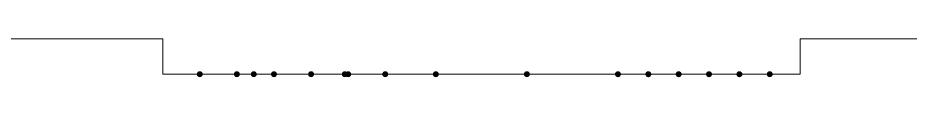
# Model space of a CAD drawing. Header units: millimetres. Extents: x 0 to 588, y 0 to 418.
# Drawn here: x 101.86 to 138.9, y 51.75 to 53.35 of the extents above; entities that cross this region are included whole.
import ezdxf

# ---------------------------------------------------------------- set-up
doc = ezdxf.new("R2010")
doc.units = ezdxf.units.MM

msp = doc.modelspace()

# ---------------------------------------------------------------- hatches: boundary and pattern name
h = msp.add_hatch(color=0)
edge = h.paths.add_edge_path()
edge.add_arc((109.407809, 51.877834), 0.125009, 0, 360)
h = msp.add_hatch(color=0)
edge = h.paths.add_edge_path()
edge.add_arc((110.94784, 51.877834), 0.125009, 0, 360)
h = msp.add_hatch(color=0)
edge = h.paths.add_edge_path()
edge.add_arc((111.647855, 51.877834), 0.125009, 0, 360)
h = msp.add_hatch(color=0)
edge = h.paths.add_edge_path()
edge.add_arc((112.487872, 51.877834), 0.125009, 0, 360)
h = msp.add_hatch(color=0)
edge = h.paths.add_edge_path()
edge.add_arc((114.027904, 51.877834), 0.125009, 0, 360)
h = msp.add_hatch(color=0)
edge = h.paths.add_edge_path()
edge.add_arc((115.427933, 51.877834), 0.125009, 0, 360)
h = msp.add_hatch(color=0)
edge = h.paths.add_edge_path()
edge.add_arc((115.567936, 51.877834), 0.125009, 0, 360)
h = msp.add_hatch(color=0)
edge = h.paths.add_edge_path()
edge.add_arc((117.107968, 51.877834), 0.125009, 0, 360)
h = msp.add_hatch(color=0)
edge = h.paths.add_edge_path()
edge.add_arc((119.208011, 51.877834), 0.125009, 0, 360)
h = msp.add_hatch(color=0)
edge = h.paths.add_edge_path()
edge.add_arc((122.988089, 51.877834), 0.125009, 0, 360)
h = msp.add_hatch(color=0)
edge = h.paths.add_edge_path()
edge.add_arc((126.768167, 51.877834), 0.125009, 0, 360)
h = msp.add_hatch(color=0)
edge = h.paths.add_edge_path()
edge.add_arc((126.768167, 51.877834), 0.125009, 0, 360)
h = msp.add_hatch(color=0)
edge = h.paths.add_edge_path()
edge.add_arc((128.028193, 51.877834), 0.125009, 0, 360)
h = msp.add_hatch(color=0)
edge = h.paths.add_edge_path()
edge.add_arc((129.288219, 51.877834), 0.125009, 0, 360)
h = msp.add_hatch(color=0)
edge = h.paths.add_edge_path()
edge.add_arc((130.548245, 51.877834), 0.125009, 0, 360)
h = msp.add_hatch(color=0)
edge = h.paths.add_edge_path()
edge.add_arc((130.548245, 51.877834), 0.125009, 0, 360)
h = msp.add_hatch(color=0)
edge = h.paths.add_edge_path()
edge.add_arc((131.808271, 51.877834), 0.125009, 0, 360)
h = msp.add_hatch(color=0)
edge = h.paths.add_edge_path()
edge.add_arc((133.068297, 51.877834), 0.125009, 0, 360)

# ---------------------------------------------------------------- linework, layer by layer
at = {"color": 0, "lineweight": 0}
for points in [[(101.007635, 53.347847), (107.867777, 53.347847)], [(107.867777, 53.347847), (107.867777, 51.877817)], [(134.328323, 51.877817), (134.328323, 53.347847)], [(134.328323, 53.347847), (141.188464, 53.347847)], [(107.867777, 51.877817), (134.328323, 51.877817)]]:
    msp.add_lwpolyline(points, close=True, dxfattribs=at)
for points in [[(101.007635, 53.347847), (107.867777, 53.347847)], [(107.867777, 53.347847), (101.007635, 53.347847)], [(107.867777, 53.347847), (107.867777, 51.877817)], [(107.867777, 51.877817), (107.867777, 53.347847)], [(134.328323, 51.877817), (134.328323, 53.347847)], [(134.328323, 53.347847), (141.188464, 53.347847)], [(134.328323, 53.347847), (134.328323, 51.877817)], [(141.188464, 53.347847), (134.328323, 53.347847)], [(134.328323, 51.877817), (107.867777, 51.877817)], [(134.328323, 51.877817), (107.867777, 51.877817)], [(134.328323, 51.877817), (107.867777, 51.877817)], [(134.328323, 51.877817), (107.867777, 51.877817)], [(134.328323, 51.877817), (107.867777, 51.877817)], [(134.328323, 51.877817), (107.867777, 51.877817), (134.328323, 51.877817), (107.867777, 51.877817)], [(107.867777, 51.877817), (134.328323, 51.877817)], [(134.328323, 51.877817), (107.867777, 51.877817)], [(118.647999, 51.877817), (107.867777, 51.877817)], [(118.647999, 51.877817), (107.867777, 51.877817)], [(118.647999, 51.877817), (107.867777, 51.877817)], [(118.647999, 51.877817), (107.867777, 51.877817)], [(118.647999, 51.877817), (107.867777, 51.877817)], [(118.647999, 51.877817), (107.867777, 51.877817), (118.647999, 51.877817), (107.867777, 51.877817)], [(134.328323, 51.877817), (125.508141, 51.877817)], [(134.328323, 51.877817), (125.508141, 51.877817)], [(134.328323, 51.877817), (125.508141, 51.877817)], [(134.328323, 51.877817), (125.508141, 51.877817)], [(134.328323, 51.877817), (125.508141, 51.877817)], [(134.328323, 51.877817), (125.508141, 51.877817), (134.328323, 51.877817), (125.508141, 51.877817)]]:
    msp.add_lwpolyline(points, dxfattribs=at)

doc.saveas('drawing.dxf')
